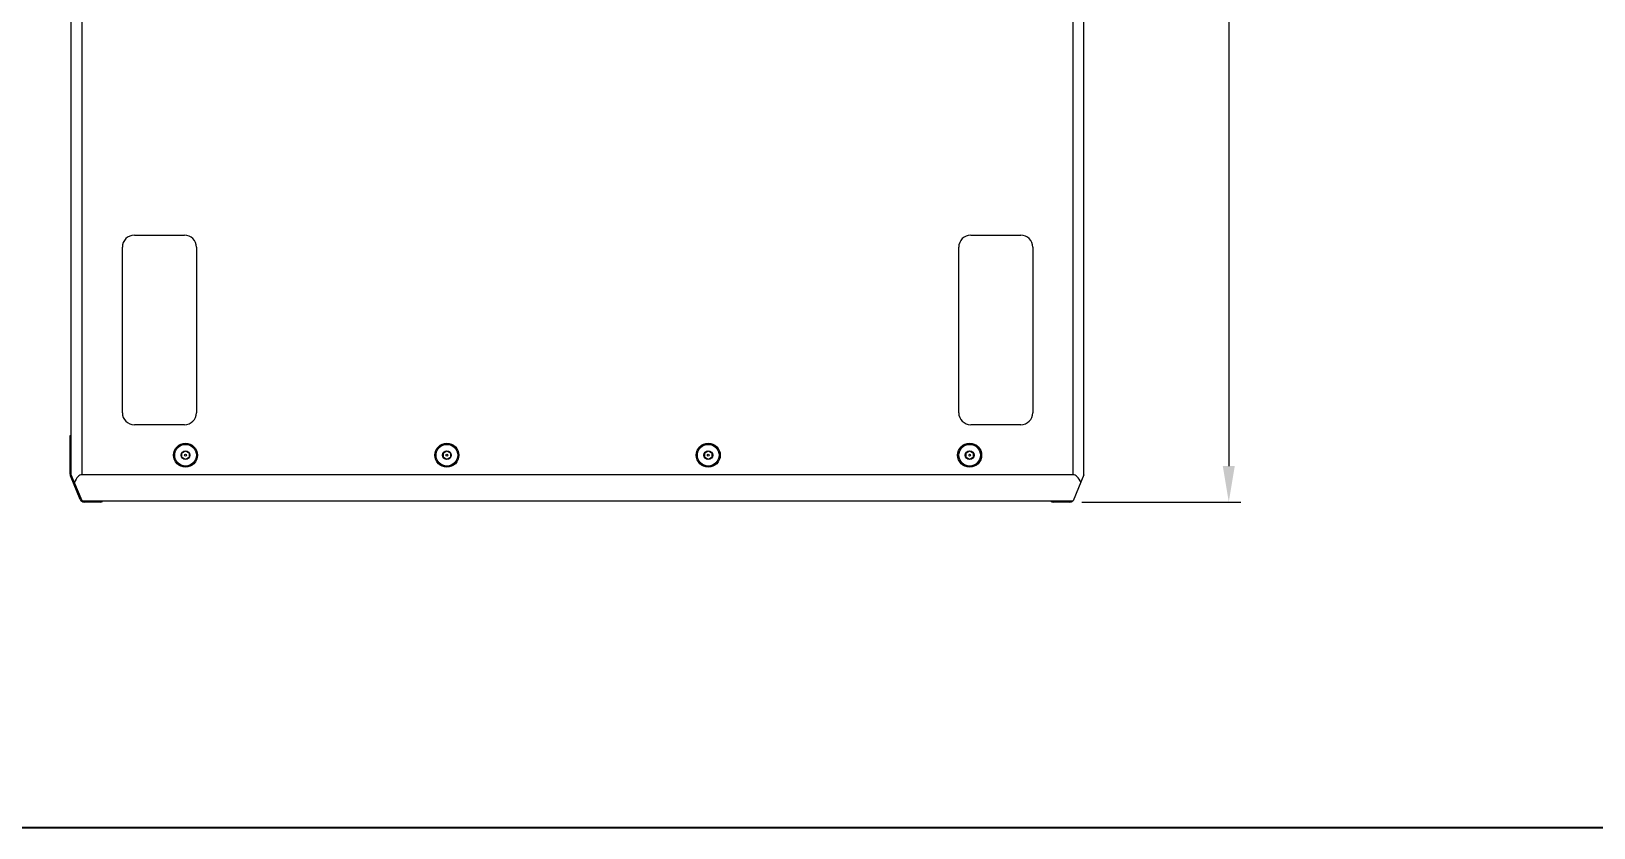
# Model space of a CAD drawing. Header units: millimetres. Extents: x 0 to 3564, y 0 to 2520.
# Drawn here: x 669 to 1386, y 0 to 366 of the extents above; entities that cross this region are included whole.
import ezdxf

# ---------------------------------------------------------------- set-up
doc = ezdxf.new("R2010")
doc.units = ezdxf.units.MM
doc.layers.get('0').update_dxf_attribs({"lineweight": 13})
doc.layers.add('图框', color=7, linetype='Continuous')
doc.layers.add('标注', color=251, linetype='Continuous', lineweight=9)
doc.styles.get("Standard").update_dxf_attribs({"font": 'arial.ttf'})
doc.dimstyles.new('STANDARD 11', dxfattribs={"dimscale": 11, "dimtxt": 2.5, "dimasz": 1.5, "dimexe": 0.5, "dimexo": 0.5, "dimgap": 0.5, "dimtad": 1, "dimtoh": 1, "dimdec": 1, "dimzin": 9, "dimdsep": 46, "dimtxsty": 'Standard', "dimcen": 0, "dimclrd": 256, "dimclre": 256, "dimclrt": 256, "dimadec": 0, "dimazin": 0, "dimtp": 0.01, "dimtm": 0.01, "dimtfac": 1, "dimtdec": 1, "dimtofl": 0, "dimtmove": 0, "dimatfit": 3, "dimfxl": 1, "dimtolj": 1, "dimtzin": 4, "dimlwd": -1, "dimlwe": -1, "dimarcsym": 0})

# ---------------------------------------------------------------- blocks, each defined once
blk = doc.blocks.new('A4-H')
at = {"layer": '图框'}
blk.add_lwpolyline([(0, 210.021), (297, 210.021), (297, 0), (0, 0)], close=True, dxfattribs=at)
blk = doc.blocks.new('*D6')
at = {"layer": 'Defpoints', "color": 0, "transparency": 16777216}
for p in [(1005.23, 806.48), (1145.58, 149.47), (1218.55, 149.47)]:
    blk.add_point(p, dxfattribs=at)
at = {"layer": '标注', "transparency": 16777216}
for p, q in [((1010.73, 806.48), (1224.05, 806.48)), ((1218.55, 789.98), (1218.55, 165.97)), ((1151.08, 149.47), (1224.05, 149.47))]:
    blk.add_line(p, q, dxfattribs=at)
for points in [[(1215.8, 789.98), (1221.3, 789.98), (1218.55, 806.48)], [(1215.8, 165.97), (1221.3, 165.97), (1218.55, 149.47)]]:
    blk.add_solid(points, dxfattribs=at)
at = {"layer": '标注', "transparency": 16777216, "insert": (1199.01, 477.97), "char_height": 27.5, "attachment_point": 5, "rotation": 90}
blk.add_mtext('\\A1;657', dxfattribs=at)

msp = doc.modelspace()

# ---------------------------------------------------------------- linework, layer by layer
for p, q in [((687.08, 161.97), (687.08, 791.97)), ((692.08, 161.97), (692.08, 791.97)), ((1147.08, 161.97), (1147.08, 791.97)), ((1152.08, 161.97), (1152.08, 791.97)), ((710.58, 190.47), (710.58, 266.47)), ((716.08, 271.97), (739.08, 271.97)), ((744.58, 266.47), (744.58, 190.47)), ((1094.58, 190.47), (1094.58, 266.47)), ((1100.08, 271.97), (1123.08, 271.97)), ((1128.58, 266.47), (1128.58, 190.47)), ((686.58, 162.27), (686.58, 179.97)), ((686.58, 179.97), (687.08, 179.97)), ((739.08, 184.97), (716.08, 184.97)), ((1123.08, 184.97), (1100.08, 184.97)), ((686.58, 174.97), (687.08, 174.97)), ((739.58, 172.85), (737.96, 171.91)), ((741.2, 171.91), (739.58, 172.85)), ((859.58, 172.85), (857.96, 171.91)), ((861.2, 171.91), (859.58, 172.85)), ((979.58, 172.85), (977.96, 171.91)), ((981.2, 171.91), (979.58, 172.85)), ((1099.58, 172.85), (1097.96, 171.91)), ((1101.2, 171.91), (1099.58, 172.85)), ((737.96, 170.03), (737.96, 171.91)), ((737.96, 170.03), (739.58, 169.1)), ((739.58, 169.1), (741.2, 170.03)), ((741.2, 171.91), (741.2, 170.03)), ((857.96, 170.03), (857.96, 171.91)), ((857.96, 170.03), (859.58, 169.1)), ((859.58, 169.1), (861.2, 170.03)), ((861.2, 171.91), (861.2, 170.03)), ((977.96, 170.03), (977.96, 171.91)), ((977.96, 170.03), (979.58, 169.1)), ((979.58, 169.1), (981.2, 170.03)), ((981.2, 171.91), (981.2, 170.03)), ((1097.96, 170.03), (1097.96, 171.91)), ((1097.96, 170.03), (1099.58, 169.1)), ((1099.58, 169.1), (1101.2, 170.03)), ((1101.2, 171.91), (1101.2, 170.03)), ((691.23, 150.7), (686.73, 161.5)), ((692.08, 149.97), (687.08, 161.97)), ((1147.08, 161.97), (692.08, 161.97)), ((1152.08, 161.97), (1147.08, 149.97)), ((692.08, 149.97), (1147.08, 149.97)), ((700.58, 149.47), (693.08, 149.47)), ((1145.58, 149.47), (1138.08, 149.47))]:
    msp.add_line(p, q)
for centre, radius in [((739.58, 170.97), 5.5), ((739.58, 170.97), 4.97), ((739.58, 170.97), 2.03), ((859.58, 170.97), 5.5), ((859.58, 170.97), 4.97), ((859.58, 170.97), 2.03), ((979.58, 170.97), 5.5), ((979.58, 170.97), 4.97), ((979.58, 170.97), 2.03), ((1099.58, 170.97), 5.5), ((1099.58, 170.97), 4.97), ((1099.58, 170.97), 2.03), ((739.58, 170.97), 0.406), ((859.58, 170.97), 0.406), ((979.58, 170.97), 0.406), ((1099.58, 170.97), 0.406)]:
    msp.add_circle(centre, radius)
for centre, radius, start, end in [((716.08, 266.47), 5.5, 90, 180), ((739.08, 266.47), 5.5, 0, 90), ((1100.08, 266.47), 5.5, 90, 180), ((1123.08, 266.47), 5.5, 0, 90), ((716.08, 190.47), 5.5, 180, 270), ((739.08, 190.47), 5.5, 270, 0), ((1100.08, 190.47), 5.5, 180, 270), ((1123.08, 190.47), 5.5, 270, 0), ((688.58, 162.27), 2, 180, 202.61986), ((693.08, 151.47), 2, 202.61986, 270), ((700.58, 151.47), 2, 270, 295.74586), ((1138.08, 151.47), 2, 228.86356, 270), ((1145.58, 151.47), 2, 270, 311.35184)]:
    msp.add_arc(centre, radius, start, end)
for centre, start_param, end_param in [((692.08, 149.97), 0, 0.785398), ((1147.08, 149.97), -0.785398, 0)]:
    msp.add_ellipse(centre, major_axis=(0, 12), ratio=0.416667, start_param=start_param, end_param=end_param)

# ---------------------------------------------------------------- block references
at = {"layer": '图框', "xscale": 11.99895590440453, "yscale": 11.99895590440453, "zscale": 11.99895590440453}
msp.add_blockref('A4-H', (0, 0), dxfattribs=at)

# ---------------------------------------------------------------- dimensions: what is measured, and where the dimension line sits
at = {"layer": '标注'}
dim = msp.add_linear_dim(base=(1218.55, 149.47), p1=(1005.23, 806.48), p2=(1145.58, 149.47), angle=90, dimstyle='STANDARD 11', dxfattribs=at)
dim.commit()
dim.dimension.update_dxf_attribs({"geometry": '*D6', "text_midpoint": (1199.01, 477.97)})

doc.saveas('drawing.dxf')
